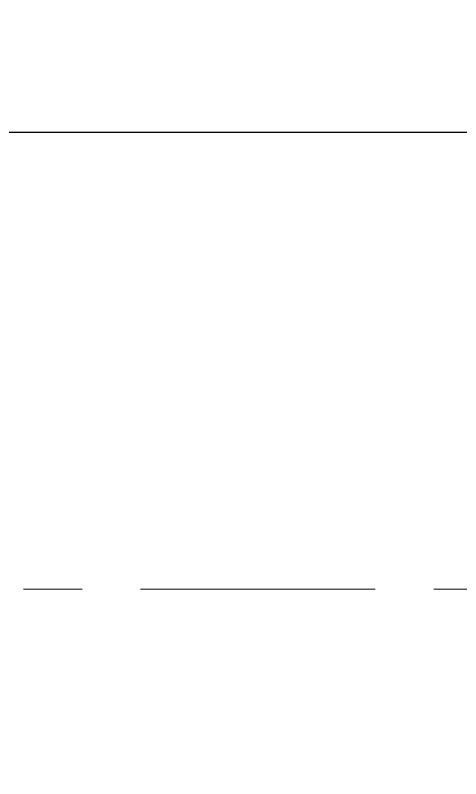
# Model space of a CAD drawing. Header units: inches. Extents: x -4169 to -1846, y 9706 to 12377.
# Drawn here: x -3264.724 to -3263.774, y 10466.785 to 10468.414 of the extents above; entities that cross this region are included whole.
import ezdxf

# ---------------------------------------------------------------- set-up
doc = ezdxf.new("R2010")
doc.units = ezdxf.units.IN
doc.header["$MEASUREMENT"] = 0
doc.linetypes.add('Grid Line 1_2_', pattern=[0.875, 0.5, -0.125, 0.125, -0.125])
for name, color, linetype, lineweight in [('0-1', 7, 'Continuous', 5), ('A-CLNG-PATT-1', 252, 'Continuous', 18), ('A-DOOR', 31, 'Continuous', 18), ('A-DOOR-FRAM', 31, 'Continuous', 30), ('S-GRID-1', 1, 'Grid Line 1_2_', 9)]:
    doc.layers.add(name, color=color, linetype=linetype, lineweight=lineweight)

# ---------------------------------------------------------------- blocks, each defined once
blk = doc.blocks.new('CTR - 1st Phase - Shell_rvt-1-ENLARGED RCP - 1ST FLOOR PLAN')
at = {"layer": 'S-GRID-1'}
blk.add_line((-1846.4564, 10467.1894), (-4136.4645, 10467.1894), dxfattribs=at)
blk = doc.blocks.new('HOLLOW METAL - UNIT DOOR-2160819-ENLARGED RCP - 1ST FLOOR PLAN')
at = {"layer": 'A-DOOR-FRAM'}
blk.add_line((18, 3.875), (20, 3.875), dxfattribs=at)

msp = doc.modelspace()

# ---------------------------------------------------------------- hatches: boundary and pattern name
at = {"layer": 'A-CLNG-PATT-1'}
h = msp.add_hatch(dxfattribs=at)
h.set_pattern_fill('FP_28', color=256, style=0, pattern_type=2)
h.set_pattern_definition([(108.435, (4.16, 0), (-16.000521, 32.0003383), [6.072, -44.525]), (139.399, (2.24, 5.76), (-96.00016541, 79.9998798), [2.95, -144.562]), (136.848, (16, 7.68), (-240.00202852, 223.9982064), [7.018, -343.889]), (109.983, (10.88, 12.48), (-47.99971113, 127.99986808), [3.746, -183.53]), (90, (9.6, 0), (-16, 16), [3.2, -12.8]), (118.443, (9.6, 3.2), (112.0002199, -207.99937941), [8.734, -427.981]), (84.289, (5.44, 10.88), (-16.00092206, -143.99947947), [3.216, -157.582]), (129.806, (5.76, 14.08), (64.00060153, -80.0001644), [2.499, -122.465])])
h.paths.add_polyline_path([(-3284.2923, 10406.1894), (-3265.3423, 10406.1894), (-3265.3423, 10449.1644), (-3284.2923, 10449.1644), (-3284.2923, 10409.9963)], flags=0)
h.paths.add_polyline_path([(-3265.0923, 10406.1894), (-3226.9423, 10406.1894), (-3226.9423, 10468.4144), (-3262.7737, 10468.4144), (-3262.7737, 10468.1644), (-3264.7737, 10468.1644), (-3264.7737, 10468.4144), (-3265.0923, 10468.4144), (-3265.0923, 10409.9963)], flags=0)
h.paths.add_polyline_path([(-3226.6923, 10406.1894), (-3207.7423, 10406.1894), (-3207.7423, 10450.4144), (-3208.4487, 10450.4144), (-3208.4487, 10468.4144), (-3224.7737, 10468.4144), (-3224.7737, 10468.1644), (-3226.6923, 10468.1644), (-3226.6923, 10409.9963)], flags=0)

# ---------------------------------------------------------------- block references
at = {"layer": '0-1'}
msp.add_blockref('CTR - 1st Phase - Shell_rvt-1-ENLARGED RCP - 1ST FLOOR PLAN', (0, 0), dxfattribs=at)
at = {"layer": 'A-DOOR', "rotation": 180}
msp.add_blockref('HOLLOW METAL - UNIT DOOR-2160819-ENLARGED RCP - 1ST FLOOR PLAN', (-3244.7737, 10472.0394), dxfattribs=at)

doc.saveas('drawing.dxf')
